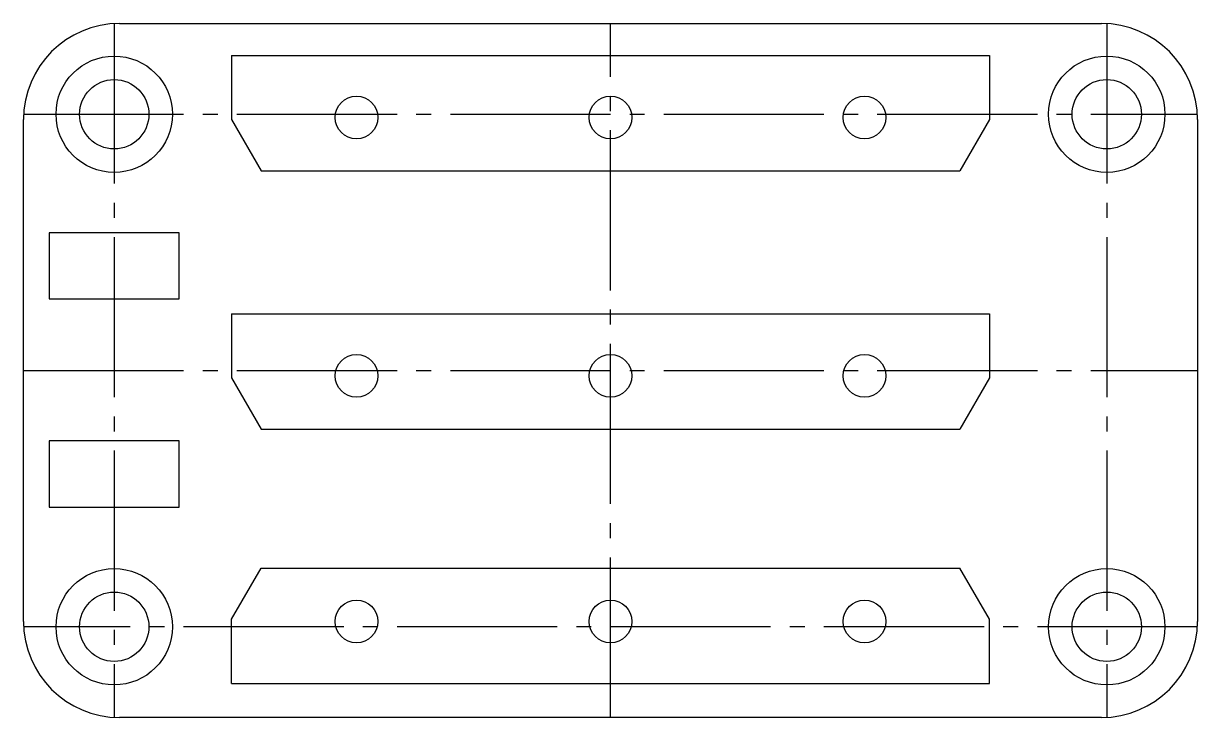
# Model space of a CAD drawing. Extents: x -55 to 55, y -32 to 33.
import ezdxf

# ---------------------------------------------------------------- set-up
doc = ezdxf.new("R2010")
doc.units = 0
doc.header["$LTSCALE"] = 10
doc.linetypes.add('TSCENTER', pattern=[2, 1.5, -0.18, 0.14, -0.18])
doc.layers.add('Layer_1', color=7, linetype='CONTINUOUS')

msp = doc.modelspace()

# ---------------------------------------------------------------- linework, layer by layer
at = {"layer": 'Layer_1', "color": 7, "linetype": 'TSCENTER'}
for p, q in [((-46.5, 32.5), (-46.5, -32.5)), ((0, -32.5), (0, 32.5)), ((46.5, 32.5), (46.5, -32.5)), ((-55, 24), (55, 24)), ((-55, 0), (55, 0)), ((55, -24), (-55, -24))]:
    msp.add_line(p, q, dxfattribs=at)
at = {"layer": 'Layer_1', "color": 7, "linetype": 'CONTINUOUS'}
for p, q in [((-46, 32.5), (46, 32.5)), ((-55, -23.5), (-55, 23.5)), ((55, 23.5), (55, -23.5)), ((46, -32.5), (-46, -32.5))]:
    msp.add_line(p, q, dxfattribs=at)
at = {"layer": 'Layer_1', "color": 30, "linetype": 'CONTINUOUS'}
for p, q in [((-35.5, 29.5), (-35.5, 23.5)), ((-35.5, 29.5), (35.5, 29.5)), ((35.5, 29.5), (35.5, 23.5)), ((-35.5, 23.5), (-32.73, 18.7)), ((35.5, 23.5), (32.73, 18.7)), ((-32.73, 18.7), (32.73, 18.7)), ((-35.5, 5.3), (-35.5, -0.7)), ((-35.5, 5.3), (35.5, 5.3)), ((35.5, 5.3), (35.5, -0.7)), ((-35.5, -0.7), (-32.73, -5.5)), ((35.5, -0.7), (32.73, -5.5)), ((-32.73, -5.5), (32.73, -5.5)), ((-35.5, -23.3), (-32.73, -18.5)), ((-32.73, -18.5), (32.73, -18.5)), ((35.5, -23.3), (32.73, -18.5)), ((-35.5, -29.3), (-35.5, -23.3)), ((35.5, -29.3), (35.5, -23.3)), ((-35.5, -29.3), (35.5, -29.3))]:
    msp.add_line(p, q, dxfattribs=at)
at = {"layer": 'Layer_1', "color": 5, "linetype": 'CONTINUOUS', "flags": 128}
for points in [[(-40.4, 12.9), (-52.6, 12.9), (-52.6, 6.7), (-40.4, 6.7), (-40.4, 12.9)], [(-40.4, -6.6), (-52.6, -6.6), (-52.6, -12.8), (-40.4, -12.8), (-40.4, -6.6)]]:
    msp.add_lwpolyline(points, close=True, dxfattribs=at)
at = {"layer": 'Layer_1', "color": 7, "linetype": 'CONTINUOUS'}
for centre, radius in [((-46.5, 24), 5.45), ((46.5, 24), 5.45), ((-46.5, 24), 3.25), ((46.5, 24), 3.25), ((-46.5, -24), 5.45), ((46.5, -24), 5.45), ((-46.5, -24), 3.25), ((46.5, -24), 3.25)]:
    msp.add_circle(centre, radius, dxfattribs=at)
at = {"layer": 'Layer_1', "color": 30, "linetype": 'CONTINUOUS'}
for centre in [(-23.8, 23.7), (0, 23.7), (23.8, 23.7), (-23.8, -0.5), (0, -0.5), (23.8, -0.5), (-23.8, -23.5), (0, -23.5), (23.8, -23.5)]:
    msp.add_circle(centre, 2, dxfattribs=at)
at = {"layer": 'Layer_1', "color": 7, "linetype": 'CONTINUOUS'}
for centre, start, end in [((-46, 23.5), 90, 180), ((46, 23.5), 0, 90), ((-46, -23.5), 180, 270), ((46, -23.5), 270, 0)]:
    msp.add_arc(centre, 9, start, end, dxfattribs=at)

doc.saveas('drawing.dxf')
